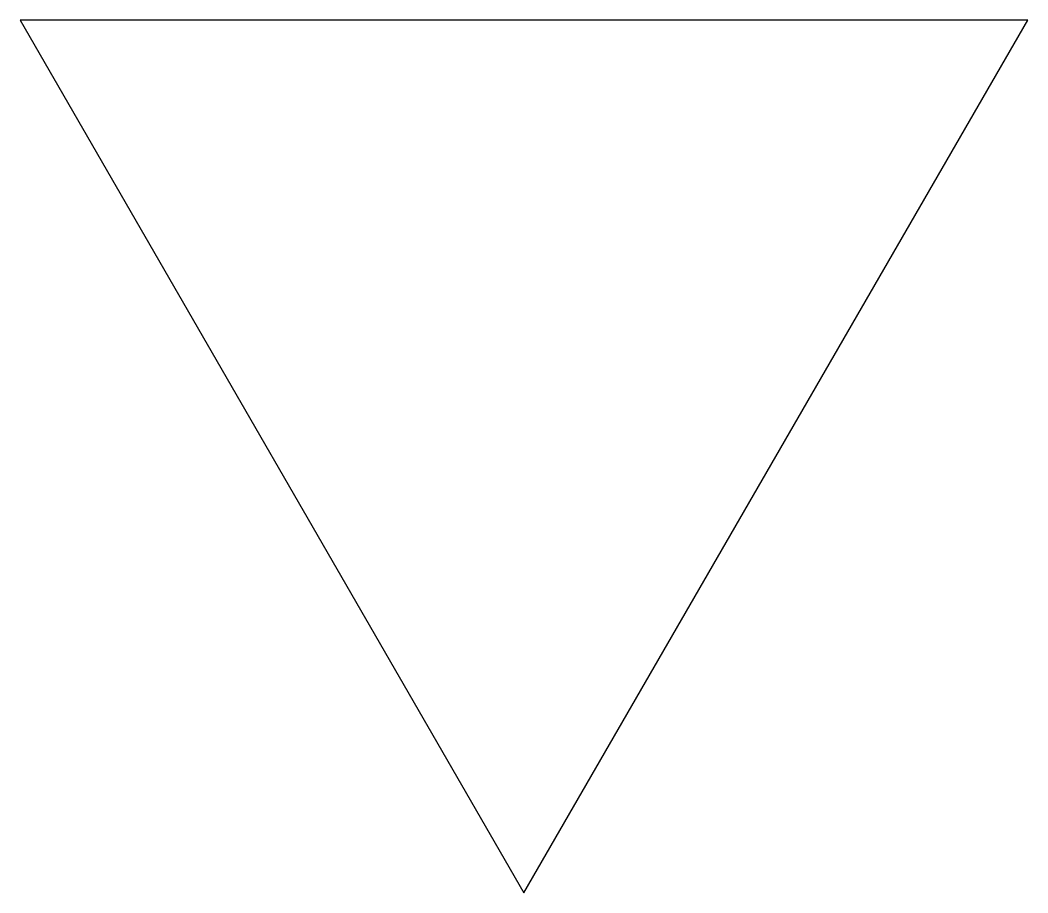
# Model space of a CAD drawing. Header units: inches. Extents: x -2.5 to 0.71, y -2.78 to 0.
import ezdxf

# ---------------------------------------------------------------- set-up
doc = ezdxf.new("R2010")
doc.units = ezdxf.units.IN
doc.layers.get('0').update_dxf_attribs({"linetype": 'CONTINUOUS'})

msp = doc.modelspace()

# ---------------------------------------------------------------- linework, layer by layer
msp.add_lwpolyline([(0.71, 0), (-2.5, 0), (-0.895, -2.7799)], close=True)

doc.saveas('drawing.dxf')
